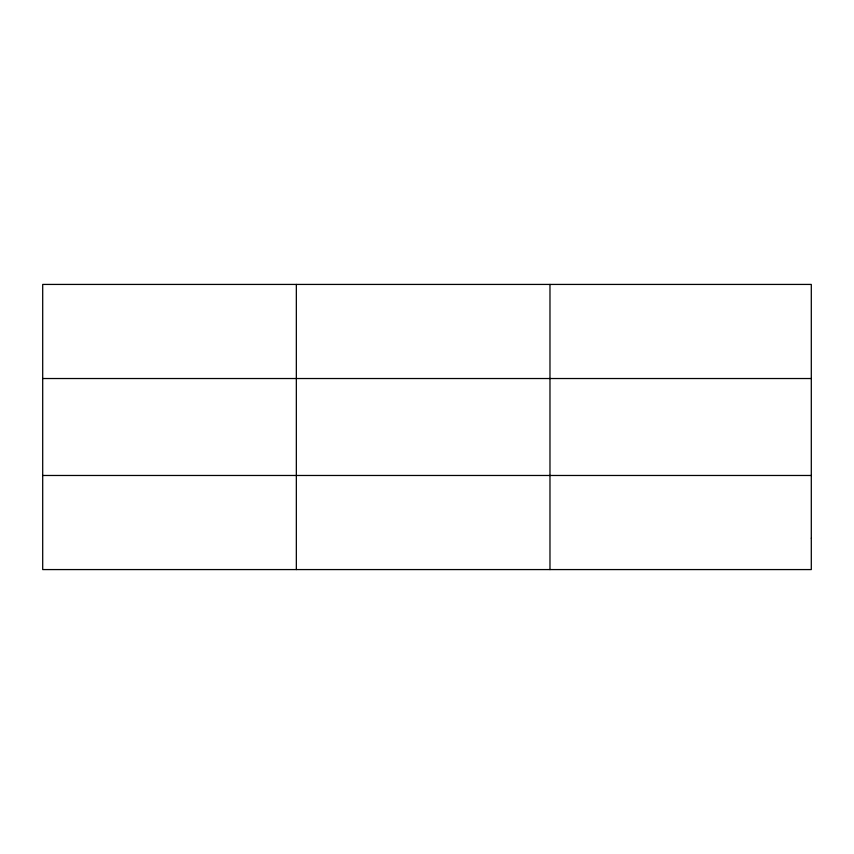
<?xml version="1.0" encoding="UTF-8"?>
<svg xmlns="http://www.w3.org/2000/svg" width="854" height="854" viewBox="0 0 854 854"><rect width="100%" height="100%" fill="white"/><g stroke="black" fill="none" stroke-linecap="round" stroke-linejoin="round"><path stroke-width="1.28" d="M296.338 569.575L296.338 284.425M549.976 569.575L549.976 284.425M42.7 378.525L811.3 378.525M42.7 475.475L811.3 475.475M811.3 538.212L811.3 569.575L42.7 569.575L42.7 284.425L811.3 284.425L811.3 538.212"/></g></svg>
